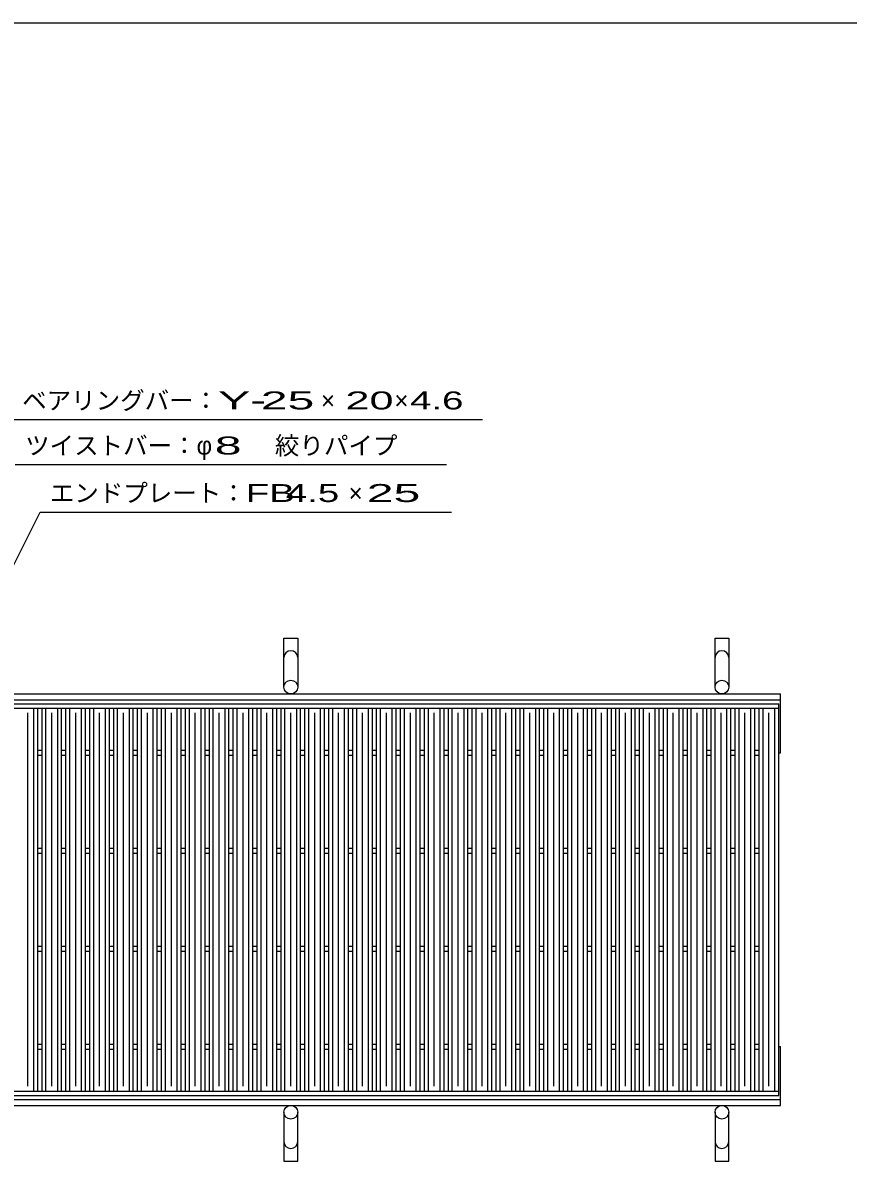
# Model space of a CAD drawing. Units: millimetres, scale not verified. Extents: x -1820 to 1731, y -1282 to 1054.
# Drawn here: x -1195 to -352, y -108 to 1054 of the extents above; entities that cross this region are included whole.
import ezdxf
from ezdxf.enums import TextEntityAlignment as Align

# ---------------------------------------------------------------- set-up
doc = ezdxf.new("R2010")
doc.units = ezdxf.units.MM
doc.header["$LTSCALE"] = 10
for name, color, linetype, lineweight in [('0_2', 150, 'Continuous', 25), ('16', 3, 'Continuous', 25), ('19', 6, 'Continuous', 25), ('22', 2, 'Continuous', 25)]:
    doc.layers.add(name, color=color, linetype=linetype, lineweight=lineweight)
doc.styles.add('ベクトル', font='')
doc.styles.get('ベクトル').set_extended_font_data('ベクトル')

msp = doc.modelspace()

# ---------------------------------------------------------------- linework, layer by layer
at = {"layer": '0_2'}
msp.add_line((-1729, 1053.5), (1731, 1053.5), dxfattribs=at)
at = {"layer": '16'}
for p, q in [((-1419, 358.5), (-423, 358.5)), ((-1419, 354), (-423, 354)), ((-1199.4, 354), (-1179.4, 354)), ((-1189.4, -32), (-1189.4, 349)), ((-1183.4, -37), (-1183.4, 354)), ((-1179.4, -37), (-1179.4, 354)), ((-1175, -37), (-1175, 354)), ((-1175, 354), (-1155, 354)), ((-1171, -37), (-1171, 354)), ((-1165, -32), (-1165, 349)), ((-1159, -37), (-1159, 354)), ((-1155, -37), (-1155, 354)), ((-1150.6, -37), (-1150.6, 354)), ((-1150.6, 354), (-1130.6, 354)), ((-1146.6, -37), (-1146.6, 354)), ((-1140.6, -32), (-1140.6, 349)), ((-1134.6, -37), (-1134.6, 354)), ((-1130.6, -37), (-1130.6, 354)), ((-1126.2, -37), (-1126.2, 354)), ((-1126.2, 354), (-1106.2, 354)), ((-1122.2, -37), (-1122.2, 354)), ((-1116.2, -32), (-1116.2, 349)), ((-1110.2, -37), (-1110.2, 354)), ((-1106.2, -37), (-1106.2, 354)), ((-1101.8, -37), (-1101.8, 354)), ((-1101.8, 354), (-1081.8, 354)), ((-1097.8, -37), (-1097.8, 354)), ((-1091.8, -32), (-1091.8, 349)), ((-1085.8, -37), (-1085.8, 354)), ((-1081.8, -37), (-1081.8, 354)), ((-1077.4, -37), (-1077.4, 354)), ((-1077.4, 354), (-1057.4, 354)), ((-1073.4, -37), (-1073.4, 354)), ((-1067.4, -32), (-1067.4, 349)), ((-1061.4, -37), (-1061.4, 354)), ((-1057.4, -37), (-1057.4, 354)), ((-1053, -37), (-1053, 354)), ((-1053, 354), (-1033, 354)), ((-1049, -37), (-1049, 354)), ((-1043, -32), (-1043, 349)), ((-1037, -37), (-1037, 354)), ((-1033, -37), (-1033, 354)), ((-1028.6, -37), (-1028.6, 354)), ((-1028.6, 354), (-1008.6, 354)), ((-1024.6, -37), (-1024.6, 354)), ((-1018.6, -32), (-1018.6, 349)), ((-1012.6, -37), (-1012.6, 354)), ((-1008.6, -37), (-1008.6, 354)), ((-1004.2, -37), (-1004.2, 354)), ((-1004.2, 354), (-984.2, 354)), ((-1000.2, -37), (-1000.2, 354)), ((-994.2, -32), (-994.2, 349)), ((-988.2, -37), (-988.2, 354)), ((-984.2, -37), (-984.2, 354)), ((-979.8, -37), (-979.8, 354)), ((-979.8, 354), (-959.8, 354)), ((-975.8, -37), (-975.8, 354)), ((-969.8, -32), (-969.8, 349)), ((-963.8, -37), (-963.8, 354)), ((-959.8, -37), (-959.8, 354)), ((-955.4, -37), (-955.4, 354)), ((-955.4, 354), (-935.4, 354)), ((-951.4, -37), (-951.4, 354)), ((-945.4, -32), (-945.4, 349)), ((-939.4, -37), (-939.4, 354)), ((-935.4, -37), (-935.4, 354)), ((-931, -37), (-931, 354)), ((-931, 354), (-911, 354)), ((-927, -37), (-927, 354)), ((-921, -32), (-921, 349)), ((-915, -37), (-915, 354)), ((-911, -37), (-911, 354)), ((-906.6, -37), (-906.6, 354)), ((-906.6, 354), (-886.6, 354)), ((-902.6, -37), (-902.6, 354)), ((-896.6, -32), (-896.6, 349)), ((-890.6, -37), (-890.6, 354)), ((-886.6, -37), (-886.6, 354)), ((-882.2, -37), (-882.2, 354)), ((-882.2, 354), (-862.2, 354)), ((-878.2, -37), (-878.2, 354)), ((-872.2, -32), (-872.2, 349)), ((-866.2, -37), (-866.2, 354)), ((-862.2, -37), (-862.2, 354)), ((-857.8, -37), (-857.8, 354)), ((-857.8, 354), (-837.8, 354)), ((-853.8, -37), (-853.8, 354)), ((-847.8, -32), (-847.8, 349)), ((-841.8, -37), (-841.8, 354)), ((-837.8, -37), (-837.8, 354)), ((-833.4, -37), (-833.4, 354)), ((-833.4, 354), (-813.4, 354)), ((-829.4, -37), (-829.4, 354)), ((-823.4, -32), (-823.4, 349)), ((-817.4, -37), (-817.4, 354)), ((-813.4, -37), (-813.4, 354)), ((-809, -37), (-809, 354)), ((-809, 354), (-789, 354)), ((-805, -37), (-805, 354)), ((-799, -32), (-799, 349)), ((-793, -37), (-793, 354)), ((-789, -37), (-789, 354)), ((-784.6, -37), (-784.6, 354)), ((-784.6, 354), (-764.6, 354)), ((-780.6, -37), (-780.6, 354)), ((-774.6, -32), (-774.6, 349)), ((-768.6, -37), (-768.6, 354)), ((-764.6, -37), (-764.6, 354)), ((-760.2, -37), (-760.2, 354)), ((-760.2, 354), (-740.2, 354)), ((-756.2, -37), (-756.2, 354)), ((-750.2, -32), (-750.2, 349)), ((-744.2, -37), (-744.2, 354)), ((-740.2, -37), (-740.2, 354)), ((-735.8, -37), (-735.8, 354)), ((-735.8, 354), (-715.8, 354)), ((-731.8, -37), (-731.8, 354)), ((-725.8, -32), (-725.8, 349)), ((-719.8, -37), (-719.8, 354)), ((-715.8, -37), (-715.8, 354)), ((-711.4, -37), (-711.4, 354)), ((-711.4, 354), (-691.4, 354)), ((-707.4, -37), (-707.4, 354)), ((-701.4, -32), (-701.4, 349)), ((-695.4, -37), (-695.4, 354)), ((-691.4, -37), (-691.4, 354)), ((-687, -37), (-687, 354)), ((-687, 354), (-667, 354)), ((-683, -37), (-683, 354)), ((-677, -32), (-677, 349)), ((-671, -37), (-671, 354)), ((-667, -37), (-667, 354)), ((-662.6, -37), (-662.6, 354)), ((-662.6, 354), (-642.6, 354)), ((-658.6, -37), (-658.6, 354)), ((-652.6, -32), (-652.6, 349)), ((-646.6, -37), (-646.6, 354)), ((-642.6, -37), (-642.6, 354)), ((-638.2, -37), (-638.2, 354)), ((-638.2, 354), (-618.2, 354)), ((-634.2, -37), (-634.2, 354)), ((-628.2, -32), (-628.2, 349)), ((-622.2, -37), (-622.2, 354)), ((-618.2, -37), (-618.2, 354)), ((-613.8, -37), (-613.8, 354)), ((-613.8, 354), (-593.8, 354)), ((-609.8, -37), (-609.8, 354)), ((-603.8, -32), (-603.8, 349)), ((-597.8, -37), (-597.8, 354)), ((-593.8, -37), (-593.8, 354)), ((-589.4, -37), (-589.4, 354)), ((-589.4, 354), (-569.4, 354)), ((-585.4, -37), (-585.4, 354)), ((-579.4, -32), (-579.4, 349)), ((-573.4, -37), (-573.4, 354)), ((-569.4, -37), (-569.4, 354)), ((-565, -37), (-565, 354)), ((-565, 354), (-545, 354)), ((-561, -37), (-561, 354)), ((-555, -32), (-555, 349)), ((-549, -37), (-549, 354)), ((-545, -37), (-545, 354)), ((-540.6, -37), (-540.6, 354)), ((-540.6, 354), (-520.6, 354)), ((-536.6, -37), (-536.6, 354)), ((-530.6, -32), (-530.6, 349)), ((-524.6, -37), (-524.6, 354)), ((-520.6, -37), (-520.6, 354)), ((-516.2, -37), (-516.2, 354)), ((-516.2, 354), (-496.2, 354)), ((-512.2, -37), (-512.2, 354)), ((-506.2, -32), (-506.2, 349)), ((-500.2, -37), (-500.2, 354)), ((-496.2, -37), (-496.2, 354)), ((-491.8, -37), (-491.8, 354)), ((-491.8, 354), (-471.8, 354)), ((-487.8, -37), (-487.8, 354)), ((-481.8, -32), (-481.8, 349)), ((-475.8, -37), (-475.8, 354)), ((-471.8, -37), (-471.8, 354)), ((-467.4, -37), (-467.4, 354)), ((-467.4, 354), (-447.4, 354)), ((-463.4, -37), (-463.4, 354)), ((-457.4, -32), (-457.4, 349)), ((-451.4, -37), (-451.4, 354)), ((-447.4, -37), (-447.4, 354)), ((-443, -37), (-443, 354)), ((-443, 354), (-423, 354)), ((-439, -37), (-439, 354)), ((-433, -32), (-433, 349)), ((-427, -37), (-427, 354)), ((-423, 354), (-423, 358.5)), ((-423, -37), (-423, 354)), ((-1179.4, 311), (-1175, 311)), ((-1179.4, 306), (-1175, 306)), ((-1155, 311), (-1150.6, 311)), ((-1155, 306), (-1150.6, 306)), ((-1130.6, 311), (-1126.2, 311)), ((-1130.6, 306), (-1126.2, 306)), ((-1106.2, 311), (-1101.8, 311)), ((-1106.2, 306), (-1101.8, 306)), ((-1081.8, 311), (-1077.4, 311)), ((-1081.8, 306), (-1077.4, 306)), ((-1057.4, 311), (-1053, 311)), ((-1057.4, 306), (-1053, 306)), ((-1033, 311), (-1028.6, 311)), ((-1033, 306), (-1028.6, 306)), ((-1008.6, 311), (-1004.2, 311)), ((-1008.6, 306), (-1004.2, 306)), ((-984.2, 311), (-979.8, 311)), ((-984.2, 306), (-979.8, 306)), ((-959.8, 311), (-955.4, 311)), ((-959.8, 306), (-955.4, 306)), ((-935.4, 311), (-931, 311)), ((-935.4, 306), (-931, 306)), ((-911, 311), (-906.6, 311)), ((-911, 306), (-906.6, 306)), ((-886.6, 311), (-882.2, 311)), ((-886.6, 306), (-882.2, 306)), ((-862.2, 311), (-857.8, 311)), ((-862.2, 306), (-857.8, 306)), ((-837.8, 311), (-833.4, 311)), ((-837.8, 306), (-833.4, 306)), ((-813.4, 311), (-809, 311)), ((-813.4, 306), (-809, 306)), ((-789, 311), (-784.6, 311)), ((-789, 306), (-784.6, 306)), ((-764.6, 311), (-760.2, 311)), ((-764.6, 306), (-760.2, 306)), ((-740.2, 311), (-735.8, 311)), ((-740.2, 306), (-735.8, 306)), ((-715.8, 311), (-711.4, 311)), ((-715.8, 306), (-711.4, 306)), ((-691.4, 311), (-687, 311)), ((-691.4, 306), (-687, 306)), ((-667, 311), (-662.6, 311)), ((-667, 306), (-662.6, 306)), ((-642.6, 311), (-638.2, 311)), ((-642.6, 306), (-638.2, 306)), ((-618.2, 311), (-613.8, 311)), ((-618.2, 306), (-613.8, 306)), ((-593.8, 311), (-589.4, 311)), ((-593.8, 306), (-589.4, 306)), ((-569.4, 311), (-565, 311)), ((-569.4, 306), (-565, 306)), ((-545, 311), (-540.6, 311)), ((-545, 306), (-540.6, 306)), ((-520.6, 311), (-516.2, 311)), ((-520.6, 306), (-516.2, 306)), ((-496.2, 311), (-491.8, 311)), ((-496.2, 306), (-491.8, 306)), ((-471.8, 311), (-467.4, 311)), ((-471.8, 306), (-467.4, 306)), ((-447.4, 311), (-443, 311)), ((-447.4, 306), (-443, 306)), ((-1179.4, 211), (-1175, 211)), ((-1155, 211), (-1150.6, 211)), ((-1130.6, 211), (-1126.2, 211)), ((-1106.2, 211), (-1101.8, 211)), ((-1081.8, 211), (-1077.4, 211)), ((-1057.4, 211), (-1053, 211)), ((-1033, 211), (-1028.6, 211)), ((-1008.6, 211), (-1004.2, 211)), ((-984.2, 211), (-979.8, 211)), ((-959.8, 211), (-955.4, 211)), ((-935.4, 211), (-931, 211)), ((-911, 211), (-906.6, 211)), ((-886.6, 211), (-882.2, 211)), ((-862.2, 211), (-857.8, 211)), ((-837.8, 211), (-833.4, 211)), ((-813.4, 211), (-809, 211)), ((-789, 211), (-784.6, 211)), ((-764.6, 211), (-760.2, 211)), ((-740.2, 211), (-735.8, 211)), ((-715.8, 211), (-711.4, 211)), ((-691.4, 211), (-687, 211)), ((-667, 211), (-662.6, 211)), ((-642.6, 211), (-638.2, 211)), ((-618.2, 211), (-613.8, 211)), ((-593.8, 211), (-589.4, 211)), ((-569.4, 211), (-565, 211)), ((-545, 211), (-540.6, 211)), ((-520.6, 211), (-516.2, 211)), ((-496.2, 211), (-491.8, 211)), ((-471.8, 211), (-467.4, 211)), ((-447.4, 211), (-443, 211)), ((-1179.4, 206), (-1175, 206)), ((-1155, 206), (-1150.6, 206)), ((-1130.6, 206), (-1126.2, 206)), ((-1106.2, 206), (-1101.8, 206)), ((-1081.8, 206), (-1077.4, 206)), ((-1057.4, 206), (-1053, 206)), ((-1033, 206), (-1028.6, 206)), ((-1008.6, 206), (-1004.2, 206)), ((-984.2, 206), (-979.8, 206)), ((-959.8, 206), (-955.4, 206)), ((-935.4, 206), (-931, 206)), ((-911, 206), (-906.6, 206)), ((-886.6, 206), (-882.2, 206)), ((-862.2, 206), (-857.8, 206)), ((-837.8, 206), (-833.4, 206)), ((-813.4, 206), (-809, 206)), ((-789, 206), (-784.6, 206)), ((-764.6, 206), (-760.2, 206)), ((-740.2, 206), (-735.8, 206)), ((-715.8, 206), (-711.4, 206)), ((-691.4, 206), (-687, 206)), ((-667, 206), (-662.6, 206)), ((-642.6, 206), (-638.2, 206)), ((-618.2, 206), (-613.8, 206)), ((-593.8, 206), (-589.4, 206)), ((-569.4, 206), (-565, 206)), ((-545, 206), (-540.6, 206)), ((-520.6, 206), (-516.2, 206)), ((-496.2, 206), (-491.8, 206)), ((-471.8, 206), (-467.4, 206)), ((-447.4, 206), (-443, 206)), ((-1179.4, 111), (-1175, 111)), ((-1179.4, 106), (-1175, 106)), ((-1155, 111), (-1150.6, 111)), ((-1155, 106), (-1150.6, 106)), ((-1130.6, 111), (-1126.2, 111)), ((-1130.6, 106), (-1126.2, 106)), ((-1106.2, 111), (-1101.8, 111)), ((-1106.2, 106), (-1101.8, 106)), ((-1081.8, 111), (-1077.4, 111)), ((-1081.8, 106), (-1077.4, 106)), ((-1057.4, 111), (-1053, 111)), ((-1057.4, 106), (-1053, 106)), ((-1033, 111), (-1028.6, 111)), ((-1033, 106), (-1028.6, 106)), ((-1008.6, 111), (-1004.2, 111)), ((-1008.6, 106), (-1004.2, 106)), ((-984.2, 111), (-979.8, 111)), ((-984.2, 106), (-979.8, 106)), ((-959.8, 111), (-955.4, 111)), ((-959.8, 106), (-955.4, 106)), ((-935.4, 111), (-931, 111)), ((-935.4, 106), (-931, 106)), ((-911, 111), (-906.6, 111)), ((-911, 106), (-906.6, 106)), ((-886.6, 111), (-882.2, 111)), ((-886.6, 106), (-882.2, 106)), ((-862.2, 111), (-857.8, 111)), ((-862.2, 106), (-857.8, 106)), ((-837.8, 111), (-833.4, 111)), ((-837.8, 106), (-833.4, 106)), ((-813.4, 111), (-809, 111)), ((-813.4, 106), (-809, 106)), ((-789, 111), (-784.6, 111)), ((-789, 106), (-784.6, 106)), ((-764.6, 111), (-760.2, 111)), ((-764.6, 106), (-760.2, 106)), ((-740.2, 111), (-735.8, 111)), ((-740.2, 106), (-735.8, 106)), ((-715.8, 111), (-711.4, 111)), ((-715.8, 106), (-711.4, 106)), ((-691.4, 111), (-687, 111)), ((-691.4, 106), (-687, 106)), ((-667, 111), (-662.6, 111)), ((-667, 106), (-662.6, 106)), ((-642.6, 111), (-638.2, 111)), ((-642.6, 106), (-638.2, 106)), ((-618.2, 111), (-613.8, 111)), ((-618.2, 106), (-613.8, 106)), ((-593.8, 111), (-589.4, 111)), ((-593.8, 106), (-589.4, 106)), ((-569.4, 111), (-565, 111)), ((-569.4, 106), (-565, 106)), ((-545, 111), (-540.6, 111)), ((-545, 106), (-540.6, 106)), ((-520.6, 111), (-516.2, 111)), ((-520.6, 106), (-516.2, 106)), ((-496.2, 111), (-491.8, 111)), ((-496.2, 106), (-491.8, 106)), ((-471.8, 111), (-467.4, 111)), ((-471.8, 106), (-467.4, 106)), ((-447.4, 111), (-443, 111)), ((-447.4, 106), (-443, 106)), ((-1179.4, 11), (-1175, 11)), ((-1179.4, 6), (-1175, 6)), ((-1155, 11), (-1150.6, 11)), ((-1155, 6), (-1150.6, 6)), ((-1130.6, 11), (-1126.2, 11)), ((-1130.6, 6), (-1126.2, 6)), ((-1106.2, 11), (-1101.8, 11)), ((-1106.2, 6), (-1101.8, 6)), ((-1081.8, 11), (-1077.4, 11)), ((-1081.8, 6), (-1077.4, 6)), ((-1057.4, 11), (-1053, 11)), ((-1057.4, 6), (-1053, 6)), ((-1033, 11), (-1028.6, 11)), ((-1033, 6), (-1028.6, 6)), ((-1008.6, 11), (-1004.2, 11)), ((-1008.6, 6), (-1004.2, 6)), ((-984.2, 11), (-979.8, 11)), ((-984.2, 6), (-979.8, 6)), ((-959.8, 11), (-955.4, 11)), ((-959.8, 6), (-955.4, 6)), ((-935.4, 11), (-931, 11)), ((-935.4, 6), (-931, 6)), ((-911, 11), (-906.6, 11)), ((-911, 6), (-906.6, 6)), ((-886.6, 11), (-882.2, 11)), ((-886.6, 6), (-882.2, 6)), ((-862.2, 11), (-857.8, 11)), ((-862.2, 6), (-857.8, 6)), ((-837.8, 11), (-833.4, 11)), ((-837.8, 6), (-833.4, 6)), ((-813.4, 11), (-809, 11)), ((-813.4, 6), (-809, 6)), ((-789, 11), (-784.6, 11)), ((-789, 6), (-784.6, 6)), ((-764.6, 11), (-760.2, 11)), ((-764.6, 6), (-760.2, 6)), ((-740.2, 11), (-735.8, 11)), ((-740.2, 6), (-735.8, 6)), ((-715.8, 11), (-711.4, 11)), ((-715.8, 6), (-711.4, 6)), ((-691.4, 11), (-687, 11)), ((-691.4, 6), (-687, 6)), ((-667, 11), (-662.6, 11)), ((-667, 6), (-662.6, 6)), ((-642.6, 11), (-638.2, 11)), ((-642.6, 6), (-638.2, 6)), ((-618.2, 11), (-613.8, 11)), ((-618.2, 6), (-613.8, 6)), ((-593.8, 11), (-589.4, 11)), ((-593.8, 6), (-589.4, 6)), ((-569.4, 11), (-565, 11)), ((-569.4, 6), (-565, 6)), ((-545, 11), (-540.6, 11)), ((-545, 6), (-540.6, 6)), ((-520.6, 11), (-516.2, 11)), ((-520.6, 6), (-516.2, 6)), ((-496.2, 11), (-491.8, 11)), ((-496.2, 6), (-491.8, 6)), ((-471.8, 11), (-467.4, 11)), ((-471.8, 6), (-467.4, 6)), ((-447.4, 11), (-443, 11)), ((-447.4, 6), (-443, 6)), ((-1419, -37), (-423, -37)), ((-1419, -41.5), (-423, -41.5)), ((-1199.4, -37), (-1179.4, -37)), ((-1175, -37), (-1155, -37)), ((-1150.6, -37), (-1130.6, -37)), ((-1126.2, -37), (-1106.2, -37)), ((-1101.8, -37), (-1081.8, -37)), ((-1077.4, -37), (-1057.4, -37)), ((-1053, -37), (-1033, -37)), ((-1028.6, -37), (-1008.6, -37)), ((-1004.2, -37), (-984.2, -37)), ((-979.8, -37), (-959.8, -37)), ((-955.4, -37), (-935.4, -37)), ((-931, -37), (-911, -37)), ((-906.6, -37), (-886.6, -37)), ((-882.2, -37), (-862.2, -37)), ((-857.8, -37), (-837.8, -37)), ((-833.4, -37), (-813.4, -37)), ((-809, -37), (-789, -37)), ((-784.6, -37), (-764.6, -37)), ((-760.2, -37), (-740.2, -37)), ((-735.8, -37), (-715.8, -37)), ((-711.4, -37), (-691.4, -37)), ((-687, -37), (-667, -37)), ((-662.6, -37), (-642.6, -37)), ((-638.2, -37), (-618.2, -37)), ((-613.8, -37), (-593.8, -37)), ((-589.4, -37), (-569.4, -37)), ((-565, -37), (-545, -37)), ((-540.6, -37), (-520.6, -37)), ((-516.2, -37), (-496.2, -37)), ((-491.8, -37), (-471.8, -37)), ((-467.4, -37), (-447.4, -37)), ((-443, -37), (-423, -37)), ((-423, -41.5), (-423, -37))]:
    msp.add_line(p, q, dxfattribs=at)
at = {"layer": '19'}
for p, q in [((-928, 375.5), (-928, 425.5)), ((-928, 425.5), (-914, 425.5)), ((-914, 425.5), (-914, 375.5)), ((-488, 375.5), (-488, 425.5)), ((-488, 425.5), (-474, 425.5)), ((-474, 425.5), (-474, 375.5)), ((-1421, 368.5), (-421, 368.5)), ((-1421, 362.5), (-421, 362.5)), ((-421, 308.5), (-421, 368.5)), ((-423, 308.5), (-421, 308.5)), ((-423, 8.5), (-421, 8.5)), ((-421, -51.5), (-421, 8.5)), ((-1421, -45.5), (-421, -45.5)), ((-1421, -51.5), (-421, -51.5)), ((-928, -58.5), (-928, -108.5)), ((-914, -108.5), (-914, -58.5)), ((-488, -58.5), (-488, -108.5)), ((-474, -108.5), (-474, -58.5)), ((-928, -108.5), (-914, -108.5)), ((-488, -108.5), (-474, -108.5))]:
    msp.add_line(p, q, dxfattribs=at)
for centre in [(-921, 375.5), (-481, 375.5), (-921, -58.5), (-481, -58.5)]:
    msp.add_circle(centre, 7, dxfattribs=at)
for centre, start, end in [((-921, 405.5), 0, 180), ((-481, 405.5), 0, 180), ((-921, -88.5), 180, 0), ((-481, -88.5), 180, 0)]:
    msp.add_arc(centre, 7, start, end, dxfattribs=at)
at = {"layer": '22', "color": 4}
for p, q in [((-1205.25, 648.5), (-725.25, 648.5)), ((-1202.25, 602.5), (-762.25, 602.5)), ((-1274.8, 358.5), (-1177.05, 554)), ((-1177.05, 554), (-757.05, 554))]:
    msp.add_line(p, q, dxfattribs=at)

# ---------------------------------------------------------------- texts
at = {"layer": '22', "style": 'ベクトル'}
for s, p in [('ベアリングバー：', (-1195.25, 668)), ('×', (-890.25, 668)), ('×', (-815.25, 668)), ('ツイストバー：', (-1192.25, 622)), ('絞りパイプ', (-937.25, 622)), ('φ', (-1017.25, 622)), ('エンドプレート：', (-1167.05, 573.5)), ('×', (-862.05, 573.5))]:
    msp.add_text(s, height=18.33, dxfattribs=at).set_placement(p, align=Align.MIDDLE_LEFT)
for s, width, p in [('Y-', 2, (-995.25, 668)), (' 25 ', 2, (-965.25, 668)), ('20', 1.8, (-865.25, 668)), (' 4.6 ', 1.6, (-810.25, 668)), (' 8 ', 2, (-1012.25, 622)), ('FB', 1.6, (-967.05, 573.5)), (' 4.5 ', 1.6, (-937.05, 573.5)), (' 25 ', 2, (-857.05, 573.5))]:
    msp.add_text(s, height=18.33, dxfattribs=dict(at, width=width)).set_placement(p, align=Align.MIDDLE_LEFT)

doc.saveas('drawing.dxf')
